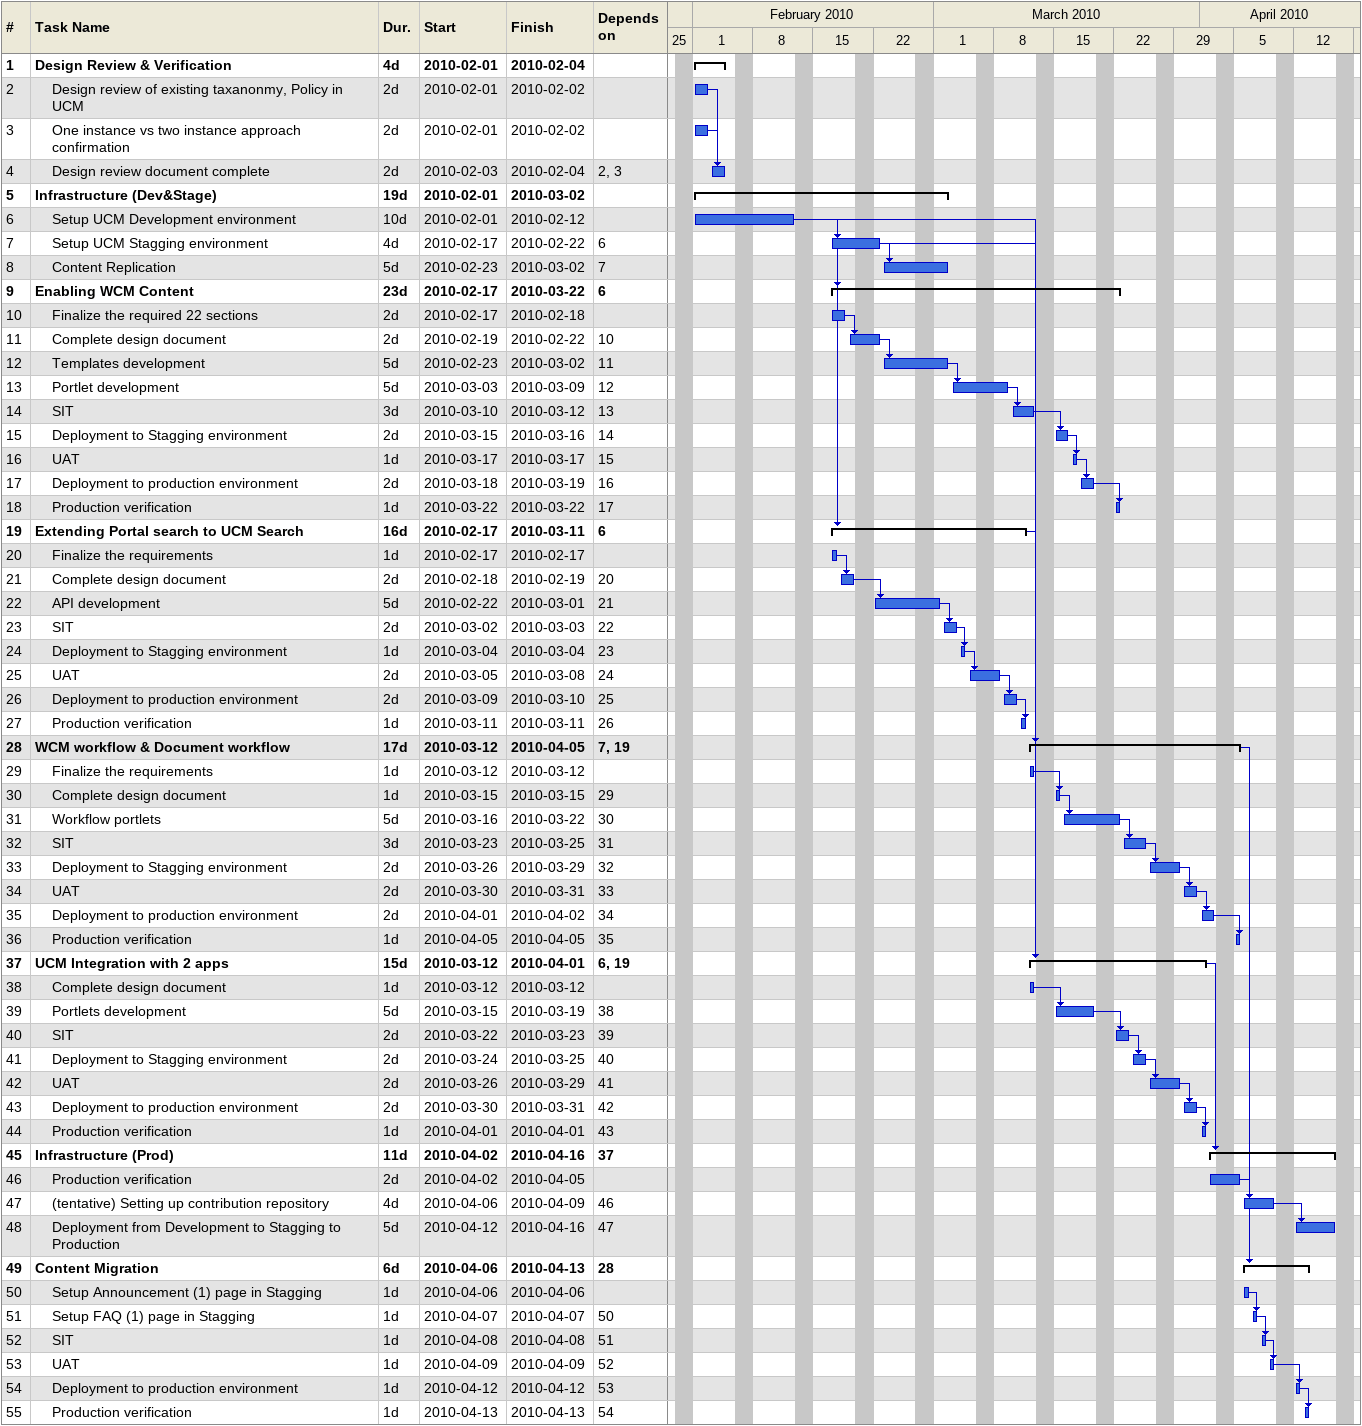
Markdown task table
| ID | Level | Task | Duration | Start | Finish | Predecessors |
|---|---|---|---|---|---|---|
| 1 | 1 | **Design Review & Verification** | 4d | 2010-02-01 | 2010-02-04 |  |
| 2 | 2 | Design review of existing taxanonmy, Policy in UCM | 2d | 2010-02-01 | 2010-02-02 |  |
| 3 | 2 | One instance vs two instance approach confirmation | 2d | 2010-02-01 | 2010-02-02 |  |
| 4 | 2 | Design review document complete | 2d | 2010-02-03 | 2010-02-04 | 2, 3 |
| 5 | 1 | **Infrastructure (Dev&Stage)** | 19d | 2010-02-01 | 2010-03-02 |  |
| 6 | 2 | Setup UCM Development environment | 10d | 2010-02-01 | 2010-02-12 |  |
| 7 | 2 | Setup UCM Stagging environment | 4d | 2010-02-17 | 2010-02-22 | 6 |
| 8 | 2 | Content Replication | 5d | 2010-02-23 | 2010-03-02 | 7 |
| 9 | 1 | **Enabling WCM Content** | 23d | 2010-02-17 | 2010-03-22 | 6 |
| 10 | 2 | Finalize the required 22 sections | 2d | 2010-02-17 | 2010-02-18 |  |
| 11 | 2 | Complete design document | 2d | 2010-02-19 | 2010-02-22 | 10 |
| 12 | 2 | Templates development | 5d | 2010-02-23 | 2010-03-02 | 11 |
| 13 | 2 | Portlet development | 5d | 2010-03-03 | 2010-03-09 | 12 |
| 14 | 2 | SIT | 3d | 2010-03-10 | 2010-03-12 | 13 |
| 15 | 2 | Deployment to Stagging environment | 2d | 2010-03-15 | 2010-03-16 | 14 |
| 16 | 2 | UAT | 1d | 2010-03-17 | 2010-03-17 | 15 |
| 17 | 2 | Deployment to production environment | 2d | 2010-03-18 | 2010-03-19 | 16 |
| 18 | 2 | Production verification | 1d | 2010-03-22 | 2010-03-22 | 17 |
| 19 | 1 | **Extending Portal search to UCM Search** | 16d | 2010-02-17 | 2010-03-11 | 6 |
| 20 | 2 | Finalize the requirements | 1d | 2010-02-17 | 2010-02-17 |  |
| 21 | 2 | Complete design document | 2d | 2010-02-18 | 2010-02-19 | 20 |
| 22 | 2 | API development | 5d | 2010-02-22 | 2010-03-01 | 21 |
| 23 | 2 | SIT | 2d | 2010-03-02 | 2010-03-03 | 22 |
| 24 | 2 | Deployment to Stagging environment | 1d | 2010-03-04 | 2010-03-04 | 23 |
| 25 | 2 | UAT | 2d | 2010-03-05 | 2010-03-08 | 24 |
| 26 | 2 | Deployment to production environment | 2d | 2010-03-09 | 2010-03-10 | 25 |
| 27 | 2 | Production verification | 1d | 2010-03-11 | 2010-03-11 | 26 |
| 28 | 1 | **WCM workflow & Document workflow** | 17d | 2010-03-12 | 2010-04-05 | 7, 19 |
| 29 | 2 | Finalize the requirements | 1d | 2010-03-12 | 2010-03-12 |  |
| 30 | 2 | Complete design document | 1d | 2010-03-15 | 2010-03-15 | 29 |
| 31 | 2 | Workflow portlets | 5d | 2010-03-16 | 2010-03-22 | 30 |
| 32 | 2 | SIT | 3d | 2010-03-23 | 2010-03-25 | 31 |
| 33 | 2 | Deployment to Stagging environment | 2d | 2010-03-26 | 2010-03-29 | 32 |
| 34 | 2 | UAT | 2d | 2010-03-30 | 2010-03-31 | 33 |
| 35 | 2 | Deployment to production environment | 2d | 2010-04-01 | 2010-04-02 | 34 |
| 36 | 2 | Production verification | 1d | 2010-04-05 | 2010-04-05 | 35 |
| 37 | 1 | **UCM Integration with 2 apps** | 15d | 2010-03-12 | 2010-04-01 | 6, 19 |
| 38 | 2 | Complete design document | 1d | 2010-03-12 | 2010-03-12 |  |
| 39 | 2 | Portlets development | 5d | 2010-03-15 | 2010-03-19 | 38 |
| 40 | 2 | SIT | 2d | 2010-03-22 | 2010-03-23 | 39 |
| 41 | 2 | Deployment to Stagging environment | 2d | 2010-03-24 | 2010-03-25 | 40 |
| 42 | 2 | UAT | 2d | 2010-03-26 | 2010-03-29 | 41 |
| 43 | 2 | Deployment to production environment | 2d | 2010-03-30 | 2010-03-31 | 42 |
| 44 | 2 | Production verification | 1d | 2010-04-01 | 2010-04-01 | 43 |
| 45 | 1 | **Infrastructure (Prod)** | 11d | 2010-04-02 | 2010-04-16 | 37 |
| 46 | 2 | Production verification | 2d | 2010-04-02 | 2010-04-05 |  |
| 47 | 2 | (tentative) Setting up contribution repository | 4d | 2010-04-06 | 2010-04-09 | 46 |
| 48 | 2 | Deployment from Development to Stagging to Production | 5d | 2010-04-12 | 2010-04-16 | 47 |
| 49 | 1 | **Content Migration** | 6d | 2010-04-06 | 2010-04-13 | 28 |
| 50 | 2 | Setup Announcement (1) page in Stagging | 1d | 2010-04-06 | 2010-04-06 |  |
| 51 | 2 | Setup FAQ (1) page in Stagging | 1d | 2010-04-07 | 2010-04-07 | 50 |
| 52 | 2 | SIT | 1d | 2010-04-08 | 2010-04-08 | 51 |
| 53 | 2 | UAT | 1d | 2010-04-09 | 2010-04-09 | 52 |
| 54 | 2 | Deployment to production environment | 1d | 2010-04-12 | 2010-04-12 | 53 |
| 55 | 2 | Production verification | 1d | 2010-04-13 | 2010-04-13 | 54 |
